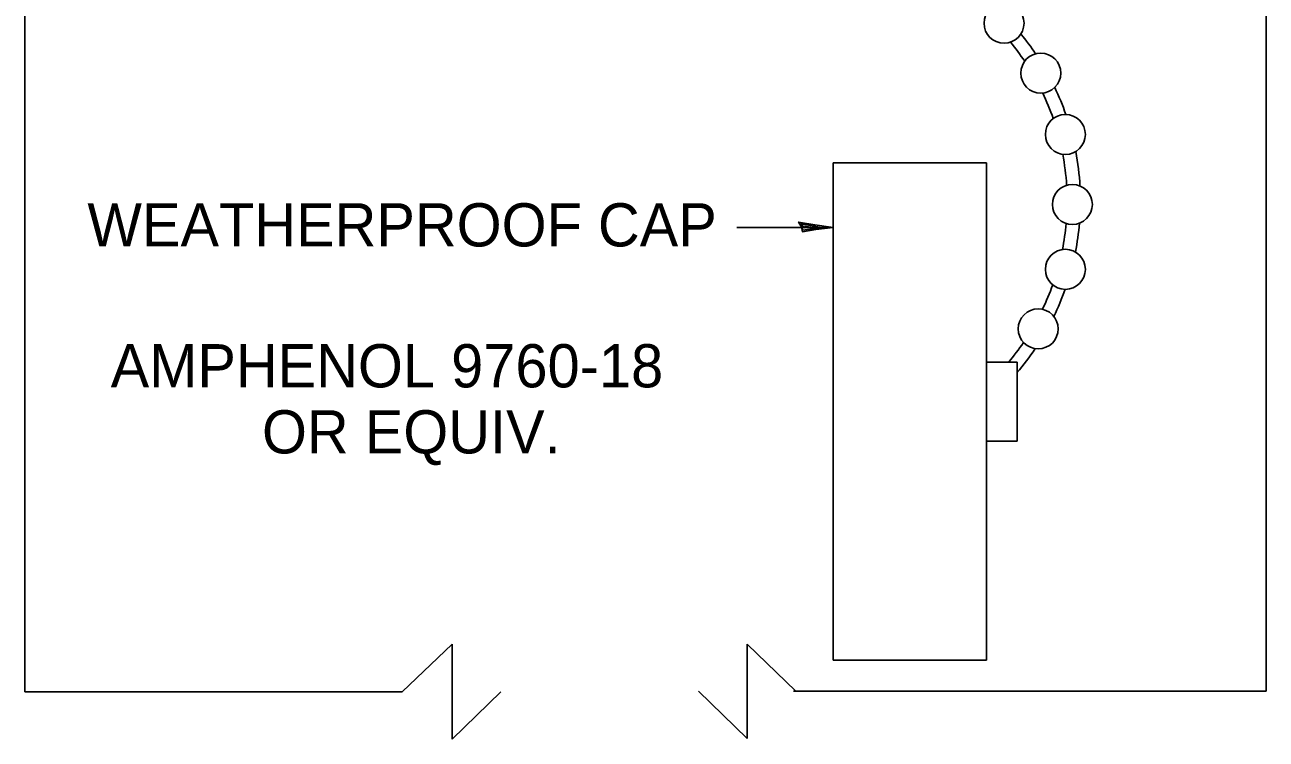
# Model space of a CAD drawing. Extents: x 97748 to 103048, y 77459 to 82153.
# Drawn here: x 101948.7 to 102074.1, y 77586.4 to 77658.5 of the extents above; entities that cross this region are included whole.
import ezdxf

# ---------------------------------------------------------------- set-up
doc = ezdxf.new("R2010")
doc.units = 0
doc.layers.add('Sheets_General Details', color=7, linetype='Continuous')

msp = doc.modelspace()

# ---------------------------------------------------------------- linework, layer by layer
at = {"layer": 'Sheets_General Details'}
for p, q in [((102074.06, 77757.84), (102074.06, 77591.23)), ((101948.72, 77591.18), (101948.72, 77660.92)), ((102030.33, 77644.59), (102030.33, 77594.35)), ((102030.33, 77644.59), (102045.81, 77644.59)), ((102045.81, 77644.59), (102045.81, 77594.35)), ((102020.6, 77638.06), (102030.33, 77638.06)), ((102045.81, 77624.46), (102048.91, 77624.46)), ((102048.91, 77616.47), (102048.91, 77624.46)), ((102045.81, 77616.47), (102048.91, 77616.47)), ((101991.86, 77595.99), (101986.82, 77591.18)), ((101991.86, 77586.39), (101991.86, 77595.99)), ((102021.66, 77586.44), (102021.66, 77595.97)), ((102026.58, 77591.23), (102021.66, 77595.97)), ((102030.33, 77594.35), (102045.81, 77594.35)), ((101986.82, 77591.18), (101948.72, 77591.18)), ((101996.8, 77591.18), (101991.86, 77586.39)), ((102021.66, 77586.44), (102016.75, 77591.23)), ((102074.06, 77591.23), (102026.33, 77591.23))]:
    msp.add_line(p, q, dxfattribs=at)
msp.add_lwpolyline([(102027.14, 77638.11), (102027.24, 77637.63), (102028.59, 77637.84), (102030.33, 77638.06), (102028.47, 77638.31), (102026.85, 77638.6), (102027.14, 77638.11), (102027.28, 77637.79), (102029.16, 77638.06), (102027.1, 77638.42), (102027.41, 77638.02), (102028.27, 77638.07), (102027.44, 77638.2)], dxfattribs=at)
for centre in [(102047.59, 77658.68), (102051.3, 77653.64), (102053.78, 77647.45), (102054.49, 77640.38), (102053.78, 77633.83), (102051.04, 77627.82)]:
    msp.add_circle(centre, 2.02, dxfattribs=at)
for radius, start, end in [(26.69, 33.8312, 39.2004), (25.35, 33.8074, 39.2479), (26.69, 19.1098, 25.4398), (25.35, 19.176, 25.4634), (26.69, 3.2449, 10.7894), (25.35, 3.5807, 10.7231), (25.35, 348.8559, 354.8528), (26.69, 348.8626, 355.1887), (25.35, 334.4376, 340.4905), (26.69, 334.1006, 340.4844), (25.35, 320.0043, 325.709), (26.69, 319.4713, 326.0454)]:
    msp.add_arc((102028.61, 77640.73), radius, start, end, dxfattribs=at)

# ---------------------------------------------------------------- texts
for s, p in [('WEATHERPROOF CAP', (101955.04, 77636.14)), ('AMPHENOL 9760-18', (101957.39, 77621.91)), ('OR EQUIV.', (101972.67, 77615.24))]:
    msp.add_text(s, height=4.364, dxfattribs=at).set_placement(p)

doc.saveas('drawing.dxf')
